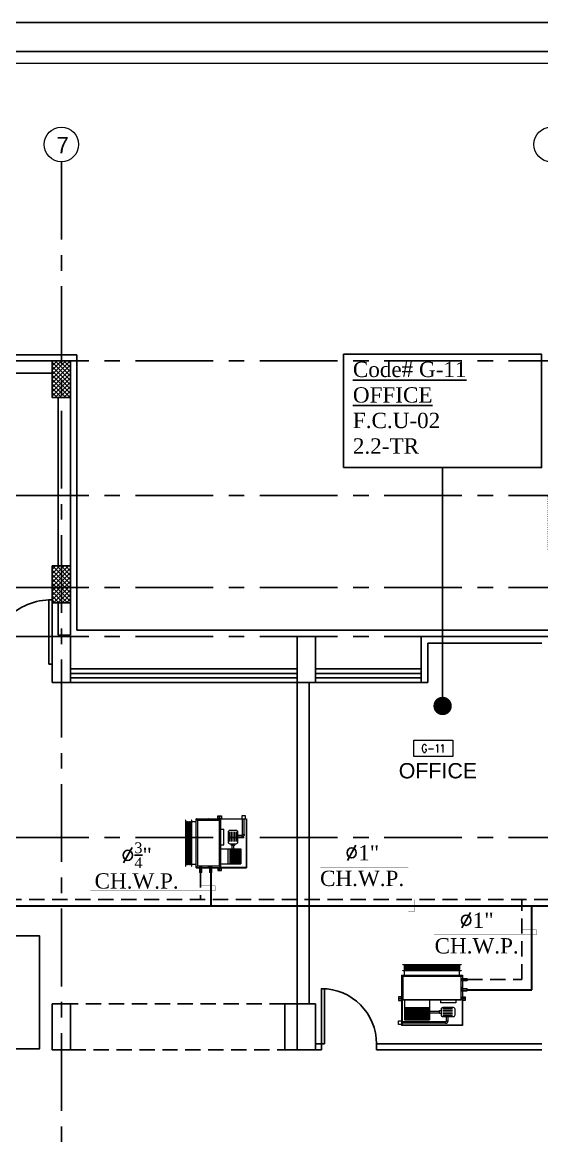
# Model space of a CAD drawing. Extents: x -659 to -592, y -249 to 29.
# Drawn here: x -627 to -618.52, y -229.65 to -211.41 of the extents above; entities that cross this region are included whole.
import ezdxf
from ezdxf.enums import TextEntityAlignment as Align

# ---------------------------------------------------------------- set-up
doc = ezdxf.new("R2010")
doc.units = 0
doc.header["$MEASUREMENT"] = 0
for name, pattern in [('CENTERX2', [101.6, 63.5, -12.7, 12.7, -12.7]), ('DASHDOT', [1, 0.5, -0.25, 0, -0.25]), ('HIDDEN', [0.375, 0.25, -0.125]), ('HIDDEN-Z', [3, 2, -1])]:
    doc.linetypes.add(name, pattern=pattern)
for name, color, linetype in [('01_AC-EQUIP', 206, 'Continuous'), ('16-AC-CH.WT PIPING (R)', 3, 'HIDDEN'), ('AXIS', 1, 'CENTERX2'), ('CH.W.PIPING TEXT', 4, 'Continuous'), ('COL', 2, 'Continuous'), ('COLHATCH', 5, 'Continuous'), ('column', 6, 'Continuous'), ('DASH', 1, 'Continuous'), ('DOOR', 250, 'Continuous'), ('elev', 2, 'Continuous'), ('fram', 252, 'Continuous'), ('M-CH-WP-R', 40, 'HIDDEN-Z'), ('M-CH-WP-S', 142, 'Continuous'), ('M-EQBMNT', 21, 'Continuous'), ('WALL', 4, 'Continuous'), ('WIN', 5, 'Continuous'), ('ZONE TEXT', 73, 'Continuous')]:
    doc.layers.add(name, color=color, linetype=linetype)
for name, color, linetype, lineweight in [('A-SYMB-RMNU', 4, 'Continuous', 9), ('A.C.CHILLED WATER PIPING(S)', 3, 'Continuous', 30), ('AXIS-TXT', 171, 'Continuous', 20)]:
    doc.layers.add(name, color=color, linetype=linetype, lineweight=lineweight)
doc.styles.add('AC', font='romans.shx', dxfattribs={"height": 0.2})
doc.styles.add('ARABY', font='sosa.shx')
doc.styles.add('ROMANS-TITLE', font='ROMANS.shx', dxfattribs={"width": 0.8})
doc.dimstyles.new('IHAB', dxfattribs={"dimscale": 0, "dimtxt": 0.15, "dimasz": 0.09, "dimexe": 0.18, "dimexo": 0.0625, "dimgap": 0, "dimtad": 0, "dimtih": 1, "dimtoh": 1, "dimzin": 0, "dimdsep": 46, "dimtxsty": 'ARABY', "dimcen": 0.03, "dimse1": 1, "dimse2": 1, "dimclrd": 36, "dimclrt": 42, "dimadec": 0, "dimazin": 0, "dimtfac": 1, "dimtmove": 1, "dimatfit": 3, "dimldrblk": 'ORIGIN', "dimfxl": 1, "dimtolj": 1, "dimtzin": 0, "dimarcsym": 0})

# ---------------------------------------------------------------- blocks, each defined once
blk = doc.blocks.new('A$C16C81D8E')
at = {"layer": 'DOOR', "elevation": -0.562}
blk.add_lwpolyline([(0, 0.862), (0, 0.911), (0.911, 0.911), (0.911, 0.862)], close=True, dxfattribs=at)
at = {"layer": 'DOOR'}
blk.add_arc((0, 0.911, -0.562), 0.911, 270, 0, dxfattribs=at)
blk = doc.blocks.new('A-ROOM')
at = {"layer": 'A-SYMB-RMNU'}
blk.add_lwpolyline([(-425, 175), (425, 175), (425, -175), (-425, -175)], close=True, dxfattribs=at)
at = {"layer": 'A-SYMB-RMNU', "style": 'ROMANS-TITLE', "width": 0.8}
blk.add_attdef('ROOM-NO', text='', height=175, dxfattribs=at).set_placement((0, 0), align=Align.MIDDLE)
blk = doc.blocks.new('A$C7E27466D')
at = {"layer": '01_AC-EQUIP', "color": 2, "lineweight": 20}
for p, q in [((-75.3, 98.1), (-73.7, 98.7)), ((-75.3, 98.1), (-73.7, 97.6)), ((-75.3, 97.1), (-73.7, 97.6)), ((-75.3, 97.1), (-73.7, 96.6)), ((-75.3, 96.1), (-73.7, 96.6)), ((-75.3, 96.1), (-73.7, 95.6)), ((-75.3, 95.1), (-73.7, 95.6)), ((-75.3, 95.1), (-73.7, 94.6)), ((-75.3, 94.1), (-73.7, 94.6)), ((-75.3, 94.1), (-73.7, 93.6)), ((-75.3, 93.1), (-73.7, 93.6)), ((-75.3, 93.1), (-73.7, 92.5)), ((-75.3, 92), (-73.7, 92.5)), ((-75.3, 92), (-73.7, 91.5)), ((-75.3, 91), (-73.7, 91.5)), ((-6.3, 97.6), (-73.7, 97.6)), ((-6.3, 96.6), (-73.7, 96.6)), ((-6.3, 95.6), (-73.7, 95.6)), ((-6.3, 94.6), (-73.7, 94.6)), ((-6.3, 93.6), (-73.7, 93.6)), ((-6.3, 92.5), (-73.7, 92.5)), ((-6.3, 91.5), (-73.7, 91.5)), ((-4.7, 98.1), (-6.3, 98.7)), ((-4.7, 98.1), (-6.3, 97.6)), ((-4.7, 97.1), (-6.3, 97.6)), ((-4.7, 97.1), (-6.3, 96.6)), ((-4.7, 96.1), (-6.3, 96.6)), ((-4.7, 96.1), (-6.3, 95.6)), ((-4.7, 95.1), (-6.3, 95.6)), ((-4.7, 95.1), (-6.3, 94.6)), ((-4.7, 94.1), (-6.3, 94.6)), ((-4.7, 94.1), (-6.3, 93.6)), ((-4.7, 93.1), (-6.3, 93.6)), ((-4.7, 93.1), (-6.3, 92.5)), ((-4.7, 92), (-6.3, 92.5)), ((-4.7, 92), (-6.3, 91.5)), ((-4.7, 91), (-6.3, 91.5)), ((-75.3, 91), (-73.7, 90.5)), ((-75.3, 90), (-73.7, 90.5)), ((-75.3, 90), (-73.7, 89.5)), ((-6.3, 90.5), (-73.7, 90.5)), ((-4.7, 91), (-6.3, 90.5)), ((-4.7, 90), (-6.3, 90.5)), ((-4.7, 90), (-6.3, 89.5))]:
    blk.add_line(p, q, dxfattribs=at)
at = {"layer": '01_AC-EQUIP', "color": 1, "lineweight": 20}
for p, q in [((-77.8, 81), (-79.9, 81)), ((-78.9, 80.3), (-78.9, 81.7)), ((-75, 82), (-75, 89)), ((-5, 82), (-5, 89)), ((-2.2, 81), (-0.1, 81)), ((-1.1, 80.3), (-1.1, 81.7)), ((0, 82), (0, 0)), ((-77.8, 61.5), (-79.9, 61.5)), ((-78.9, 60.8), (-78.9, 62.2)), ((-2.2, 61.5), (-0.1, 61.5)), ((-1.1, 60.8), (-1.1, 62.2)), ((-77.8, 42.5), (-79.9, 42.5)), ((-78.9, 41.8), (-78.9, 43.2)), ((-62.7, 42), (-62.7, 37)), ((-37.3, 37), (-62.7, 37)), ((-37.3, 42), (-37.3, 37)), ((-30.6, 42), (-30.6, 9)), ((-6.2, 42), (-6.2, 9)), ((-2.2, 42.5), (-0.1, 42.5)), ((-1.1, 41.8), (-1.1, 43.2)), ((-58.3, 27.4), (-42.7, 27.4)), ((-58.3, 24.8), (-42.7, 24.8)), ((-58.3, 22.1), (-42.7, 22.1)), ((-58.3, 19.4), (-42.7, 19.4)), ((-30.6, 23.1), (-36, 23.1)), ((-30.6, 20.4), (-36, 20.4)), ((-6.2, 29.5), (-30.6, 29.5)), ((-30.6, 27), (-6.2, 27)), ((-30.6, 25), (-6.2, 25)), ((-30.6, 23), (-6.2, 23)), ((-30.6, 21.4), (-6.2, 21.4)), ((-30.6, 19.4), (-6.2, 19.4)), ((-30.6, 18.4), (-6.2, 18.4)), ((-54, 6.1), (-79.6, 6.1)), ((-54, 3.5), (-79.6, 3.5)), ((-58.3, 16.8), (-42.7, 16.8)), ((-54, 6.1), (-54, 3.5)), ((-52.7, 7.4), (-52.7, 14.5)), ((-52.7, 7.4), (-50, 7.4)), ((-50, 7.4), (-50, 14.5)), ((-30.6, 17.5), (-6.2, 17.5)), ((-30.6, 16.8), (-6.2, 16.8)), ((-30.6, 15.8), (-6.2, 15.8)), ((-30.6, 14.8), (-6.2, 14.8)), ((-30.6, 13.8), (-6.2, 13.8)), ((-30.6, 12.9), (-6.2, 12.9)), ((-30.6, 12.2), (-6.2, 12.2)), ((-30.6, 11.5), (-6.2, 11.5)), ((-30.6, 11), (-6.2, 11)), ((-30.6, 10.6), (-6.2, 10.6)), ((-30.6, 10.3), (-6.2, 10.3)), ((-30.6, 9.9), (-6.2, 9.9)), ((-30.6, 9.6), (-6.2, 9.6)), ((-30.6, 9.4), (-6.2, 9.4)), ((-30.6, 9.2), (-6.2, 9.2)), ((-30.6, 9), (-6.2, 9)), ((-30.6, 9), (-6.2, 9))]:
    blk.add_line(p, q, dxfattribs=at)
at = {"layer": '01_AC-EQUIP', "color": 1, "linetype": 'DASHDOT', "lineweight": 20}
blk.add_line((-30.6, 16.8), (-6.2, 16.8), dxfattribs=at)
at = {"layer": '01_AC-EQUIP', "color": 2, "lineweight": 20}
for points in [[(-77.5, 98.7), (-77.5, 99.2), (-2.5, 99.2), (-2.5, 98.7)], [(-77.5, 89), (-77.5, 89.5), (-2.5, 89.5), (-2.5, 89)]]:
    blk.add_lwpolyline(points, close=True, dxfattribs=at)
at = {"layer": '01_AC-EQUIP', "color": 1, "lineweight": 20}
for points in [[(-80, 42), (0, 42), (0, 82), (-80, 82)], [(-77.5, 44.5), (-2.5, 44.5), (-2.5, 79.5), (-77.5, 79.5)], [(-84.4, 40.7), (-80, 40.7), (-80, 46.7), (-84.4, 46.7)], [(-80, 42), (-80, 0), (0, 0), (0, 42)], [(-79.6, 41.6), (-79.6, 0.4), (-0.4, 0.4), (-0.4, 41.6)], [(4.4, 40.7), (0, 40.7), (0, 46.7), (4.4, 46.7)], [(-38.6, 19.3), (-36, 19.3), (-36, 24.3), (-38.6, 24.3)], [(-84.4, 7.6), (-80, 7.6), (-80, 1.6), (-84.4, 1.6)]]:
    blk.add_lwpolyline(points, close=True, dxfattribs=at)
blk.add_lwpolyline([(-58.8, 14.5), (-41.2, 14.5, 0.414214), (-38.6, 17.1), (-38.6, 26.4, 0.414214), (-41.2, 29.1), (-58.8, 29.1, 0.414214), (-61.4, 26.4), (-61.4, 17.1, 0.414214)], format="xyb", close=True, dxfattribs=at)
for centre in [(-82.3, 43.8), (2.3, 43.8)]:
    blk.add_circle(centre, 0.932, dxfattribs=at)
for radius in [1.33, 3.99]:
    blk.add_arc((-54, 7.4), radius, 270.0006, 0.0006, dxfattribs=at)
for centre, major_axis, start_param, end_param in [((-78.9, 81), (-0.827, 0), -1.570796, 4.712389), ((-78.9, 81), (-0.47, 0), 3.141593, 9.424778), ((-78.9, 61.5), (-0.827, 0), -1.570796, 4.712389), ((-78.9, 61.5), (-0.47, 0), 3.141593, 9.424778), ((-78.9, 42.5), (-0.827, 0), -1.570796, 4.712389), ((-78.9, 42.5), (-0.47, 0), 3.141593, 9.424778)]:
    blk.add_ellipse(centre, major_axis=major_axis, ratio=0.646018, start_param=start_param, end_param=end_param, dxfattribs=at)
at = {"layer": '01_AC-EQUIP', "color": 1, "lineweight": 20, "extrusion": (0, 0, -1)}
for centre, major_axis, start_param, end_param in [((-1.1, 81), (0.827, 0), -1.570796, 4.712389), ((-1.1, 81), (0.47, 0), 3.141593, 9.424778), ((-1.1, 61.5), (0.827, 0), -1.570796, 4.712389), ((-1.1, 61.5), (0.47, 0), 3.141593, 9.424778), ((-1.1, 42.5), (0.827, 0), -1.570796, 4.712389), ((-1.1, 42.5), (0.47, 0), 3.141593, 9.424778)]:
    blk.add_ellipse(centre, major_axis=major_axis, ratio=0.646018, start_param=start_param, end_param=end_param, dxfattribs=at)
at = {"layer": 'M-CH-WP-R', "color": 6, "linetype": 'ByBlock', "ltscale": 1.5}
blk.add_lwpolyline([(-2.5, 76.2), (-2.5, 73.2), (7.5, 73.2), (7.5, 76.2)], close=True, dxfattribs=at)
at = {"layer": 'M-CH-WP-S', "color": 5, "linetype": 'ByBlock', "ltscale": 1.5}
blk.add_lwpolyline([(-2.5, 59.7), (-2.5, 56.7), (7.5, 56.7), (7.5, 59.7)], close=True, dxfattribs=at)
blk = doc.blocks.new('A$C224F6469')
at = {"layer": '01_AC-EQUIP', "color": 1, "lineweight": 20}
for p, q in [((0, 0), (1, 0)), ((0, -0.82), (0, 0)), ((1, -0.82), (1, 0)), ((0.007, -0.004), (0.988, -0.004)), ((0.007, -0.42), (0.007, -0.004)), ((0.32, -0.168), (0.163, -0.168)), ((0.236, -0.074), (0.236, -0.145)), ((0.263, -0.074), (0.236, -0.074)), ((0.263, -0.074), (0.263, -0.145)), ((0.276, -0.035), (1, -0.035)), ((0.276, -0.061), (0.276, -0.035)), ((0.276, -0.061), (1, -0.061)), ((0.541, -0.42), (0.541, -0.09)), ((0.541, -0.09), (0.949, -0.09)), ((0.541, -0.092), (0.949, -0.092)), ((0.541, -0.094), (0.949, -0.094)), ((0.541, -0.096), (0.949, -0.096)), ((0.541, -0.099), (0.949, -0.099)), ((0.541, -0.103), (0.949, -0.103)), ((0.541, -0.106), (0.949, -0.106)), ((0.541, -0.11), (0.949, -0.11)), ((0.541, -0.115), (0.949, -0.115)), ((0.541, -0.122), (0.949, -0.122)), ((0.541, -0.129), (0.949, -0.129)), ((0.541, -0.138), (0.949, -0.138)), ((0.541, -0.148), (0.949, -0.148)), ((0.541, -0.158), (0.949, -0.158)), ((0.541, -0.168), (0.949, -0.168)), ((0.541, -0.175), (0.949, -0.175)), ((0.949, -0.42), (0.949, -0.09)), ((0.988, -0.42), (0.988, -0.004)), ((0.32, -0.194), (0.163, -0.194)), ((0.32, -0.221), (0.163, -0.221)), ((0.32, -0.248), (0.163, -0.248)), ((0.32, -0.274), (0.163, -0.274)), ((0.541, -0.204), (0.376, -0.204)), ((0.541, -0.231), (0.376, -0.231)), ((0.541, -0.184), (0.949, -0.184)), ((0.541, -0.194), (0.949, -0.194)), ((0.541, -0.214), (0.949, -0.214)), ((0.541, -0.23), (0.949, -0.23)), ((0.541, -0.25), (0.949, -0.25)), ((0.541, -0.27), (0.949, -0.27)), ((0.949, -0.295), (0.541, -0.295)), ((0, -0.42), (1, -0.42)), ((0.022, -0.425), (0.001, -0.425)), ((0.011, -0.418), (0.011, -0.432)), ((0.109, -0.37), (0.363, -0.37)), ((0.109, -0.42), (0.109, -0.37)), ((0.363, -0.42), (0.363, -0.37)), ((0.978, -0.425), (0.999, -0.425)), ((0.989, -0.418), (0.989, -0.432)), ((0.022, -0.615), (0.001, -0.615)), ((0.011, -0.608), (0.011, -0.622)), ((0.978, -0.615), (0.999, -0.615)), ((0.989, -0.608), (0.989, -0.622)), ((1, -0.82), (0, -0.82)), ((0.022, -0.81), (0.001, -0.81)), ((0.011, -0.803), (0.011, -0.817)), ((0.05, -0.82), (0.05, -0.89)), ((0.95, -0.82), (0.95, -0.89)), ((0.978, -0.81), (0.999, -0.81)), ((0.989, -0.803), (0.989, -0.817))]:
    blk.add_line(p, q, dxfattribs=at)
at = {"layer": '01_AC-EQUIP', "color": 1, "linetype": 'DASHDOT', "lineweight": 20}
blk.add_line((0.541, -0.168), (0.949, -0.168), dxfattribs=at)
at = {"layer": '01_AC-EQUIP', "color": 2, "lineweight": 20}
for p, q in [((0.047, -0.9), (0.063, -0.895)), ((0.047, -0.9), (0.063, -0.905)), ((0.047, -0.91), (0.063, -0.905)), ((0.047, -0.91), (0.063, -0.915)), ((0.063, -0.905), (0.937, -0.905)), ((0.953, -0.9), (0.937, -0.895)), ((0.953, -0.9), (0.937, -0.905)), ((0.953, -0.91), (0.937, -0.905)), ((0.953, -0.91), (0.937, -0.915)), ((0.047, -0.92), (0.063, -0.915)), ((0.047, -0.92), (0.063, -0.925)), ((0.047, -0.931), (0.063, -0.925)), ((0.047, -0.931), (0.063, -0.936)), ((0.047, -0.941), (0.063, -0.936)), ((0.047, -0.941), (0.063, -0.946)), ((0.047, -0.951), (0.063, -0.946)), ((0.047, -0.951), (0.063, -0.956)), ((0.047, -0.961), (0.063, -0.956)), ((0.047, -0.961), (0.063, -0.966)), ((0.047, -0.971), (0.063, -0.966)), ((0.047, -0.971), (0.063, -0.976)), ((0.047, -0.981), (0.063, -0.976)), ((0.047, -0.981), (0.063, -0.987)), ((0.063, -0.915), (0.937, -0.915)), ((0.063, -0.925), (0.937, -0.925)), ((0.063, -0.936), (0.937, -0.936)), ((0.063, -0.946), (0.937, -0.946)), ((0.063, -0.956), (0.937, -0.956)), ((0.063, -0.966), (0.937, -0.966)), ((0.063, -0.976), (0.937, -0.976)), ((0.953, -0.92), (0.937, -0.915)), ((0.953, -0.92), (0.937, -0.925)), ((0.953, -0.931), (0.937, -0.925)), ((0.953, -0.931), (0.937, -0.936)), ((0.953, -0.941), (0.937, -0.936)), ((0.953, -0.941), (0.937, -0.946)), ((0.953, -0.951), (0.937, -0.946)), ((0.953, -0.951), (0.937, -0.956)), ((0.953, -0.961), (0.937, -0.956)), ((0.953, -0.961), (0.937, -0.966)), ((0.953, -0.971), (0.937, -0.966)), ((0.953, -0.971), (0.937, -0.976)), ((0.953, -0.981), (0.937, -0.976)), ((0.953, -0.981), (0.937, -0.987))]:
    blk.add_line(p, q, dxfattribs=at)
at = {"layer": '01_AC-EQUIP', "color": 1, "lineweight": 20}
blk.add_lwpolyline([(0.324, -0.145), (0.149, -0.145, 0.414214), (0.122, -0.171), (0.122, -0.264, 0.414214), (0.149, -0.291), (0.324, -0.291, 0.414214), (0.351, -0.264), (0.351, -0.171, 0.414214)], format="xyb", close=True, dxfattribs=at)
for points in [[(1.044, -0.076), (1, -0.076), (1, -0.016), (1.044, -0.016)], [(0.351, -0.193), (0.376, -0.193), (0.376, -0.243), (0.351, -0.243)], [(-0.044, -0.407), (0, -0.407), (0, -0.467), (-0.044, -0.467)], [(0.025, -0.8), (0.975, -0.8), (0.975, -0.42), (0.025, -0.42)], [(1.044, -0.407), (1, -0.407), (1, -0.467), (1.044, -0.467)]]:
    blk.add_lwpolyline(points, close=True, dxfattribs=at)
at = {"layer": '01_AC-EQUIP', "color": 2, "lineweight": 20}
for points in [[(0.975, -0.89), (0.975, -0.895), (0.025, -0.895), (0.025, -0.89)], [(0.975, -0.987), (0.975, -0.992), (0.025, -0.992), (0.025, -0.987)]]:
    blk.add_lwpolyline(points, close=True, dxfattribs=at)
at = {"layer": '01_AC-EQUIP', "color": 1, "lineweight": 20}
for centre in [(-0.023, -0.438), (1.023, -0.438)]:
    blk.add_circle(centre, 0.00932, dxfattribs=at)
for radius in [0.0399, 0.0133]:
    blk.add_arc((0.276, -0.074), radius, 90.0006, 180.0006, dxfattribs=at)
at = {"layer": '01_AC-EQUIP', "color": 1, "lineweight": 20, "extrusion": (0, 0, -1)}
for centre, major_axis, start_param, end_param in [((0.011, -0.425), (-0.00827, 0), -1.570796, 4.712389), ((0.011, -0.425), (-0.0047, 0), 3.141593, 9.424778), ((0.011, -0.615), (-0.00827, 0), -1.570796, 4.712389), ((0.011, -0.615), (-0.0047, 0), 3.141593, 9.424778), ((0.011, -0.81), (-0.00827, 0), -1.570796, 4.712389), ((0.011, -0.81), (-0.0047, 0), 3.141593, 9.424778)]:
    blk.add_ellipse(centre, major_axis=major_axis, ratio=0.646018, start_param=start_param, end_param=end_param, dxfattribs=at)
at = {"layer": '01_AC-EQUIP', "color": 1, "lineweight": 20}
for centre, major_axis, start_param, end_param in [((0.989, -0.425), (0.00827, 0), -1.570796, 4.712389), ((0.989, -0.425), (0.0047, 0), 3.141593, 9.424778), ((0.989, -0.615), (0.00827, 0), -1.570796, 4.712389), ((0.989, -0.615), (0.0047, 0), 3.141593, 9.424778), ((0.989, -0.81), (0.00827, 0), -1.570796, 4.712389), ((0.989, -0.81), (0.0047, 0), 3.141593, 9.424778)]:
    blk.add_ellipse(centre, major_axis=major_axis, ratio=0.646018, start_param=start_param, end_param=end_param, dxfattribs=at)
at = {"layer": 'M-CH-WP-R', "color": 6, "linetype": 'ByBlock', "ltscale": 1.5}
blk.add_lwpolyline([(0.025, -0.762), (0.025, -0.732), (-0.075, -0.732), (-0.075, -0.762)], close=True, dxfattribs=at)
at = {"layer": 'M-CH-WP-S', "color": 5, "linetype": 'ByBlock', "ltscale": 1.5}
blk.add_lwpolyline([(0.025, -0.597), (0.025, -0.567), (-0.075, -0.567), (-0.075, -0.597)], close=True, dxfattribs=at)
at = {"layer": 'M-EQBMNT', "color": 21, "linetype": 'ByBlock', "ltscale": 1.5}
blk.add_line((0.541, -0.09), (0.949, -0.09), dxfattribs=at)
blk = doc.blocks.new('DOT')
at = {"color": 0, "linetype": 'ByBlock'}
blk.add_line((-0.5, 0), (-1, 0), dxfattribs=at)
at = {"color": 0, "linetype": 'ByBlock', "const_width": 0.5}
blk.add_lwpolyline([(-0.25, 0, 1), (0.25, 0, 1)], format="xyb", close=True, dxfattribs=at)

msp = doc.modelspace()

# ---------------------------------------------------------------- hatches: boundary and pattern name
at = {"layer": 'COLHATCH', "linetype": 'Continuous'}
h = msp.add_hatch(dxfattribs=at)
h.set_pattern_fill('_USER', color=252, scale=0.05, angle=45, style=0, double=1, pattern_type=0)
h.set_pattern_definition([(45, (-430.474, -236.71368), (-0.035355339, 0.035355339), []), (135, (-430.474, -236.71368), (-0.035355339, -0.035355339), [])])
h.paths.add_polyline_path([(-610.034, -219.134), (-610.334, -219.134), (-610.334, -220.034), (-610.034, -220.034)])
h.paths.add_polyline_path([(-608.034, -219.134), (-608.834, -219.134), (-608.834, -219.434), (-608.034, -219.434)])
h.paths.add_polyline_path([(-606.084, -221.134), (-606.384, -221.134), (-606.384, -221.734), (-606.084, -221.734)])
h.paths.add_polyline_path([(-605.684, -224.714), (-606.484, -224.714), (-606.484, -225.014), (-605.684, -225.014)])
h.paths.add_polyline_path([(-608.234, -224.714), (-609.034, -224.714), (-609.034, -225.014), (-608.234, -225.014)])
h.paths.add_polyline_path([(-608.134, -229.764), (-609.034, -229.764), (-609.034, -230.064), (-608.134, -230.064)])
h.paths.add_polyline_path([(-605.684, -229.714), (-606.484, -229.714), (-606.484, -230.014), (-605.684, -230.014)])
h.paths.add_polyline_path([(-606.039, -235.984), (-606.539, -235.984), (-606.539, -236.334), (-606.039, -236.334)])
h.paths.add_polyline_path([(-607.942, -235.984), (-609.042, -235.984), (-609.042, -236.284), (-608.189, -236.284, -0.011587), (-608.204, -236.969), (-607.955, -236.98, 0.01656)])
h.paths.add_polyline_path([(-608.136, -238.714), (-608.389, -238.714, -0.040808), (-608.978, -241.053), (-608.741, -241.134, 0.04151)])
h.paths.add_polyline_path([(-610.034, -238.114), (-610.334, -238.114), (-610.334, -239.014), (-610.034, -239.014)])
h.paths.add_polyline_path([(-614.164, -238.114), (-614.564, -238.114), (-614.564, -239.014), (-614.164, -239.014)])
h.paths.add_polyline_path([(-617.964, -238.114), (-618.414, -238.114), (-618.414, -239.014), (-617.964, -239.014)])
h.paths.add_polyline_path([(-618.214, -239.934), (-618.514, -239.934), (-618.514, -240.834), (-618.214, -240.834)])
h.paths.add_polyline_path([(-626.064, -238.564, 1), (-626.664, -238.564, 1)])
h.paths.add_polyline_path([(-626.064, -240.384, 1), (-626.664, -240.384, 1)])
h.paths.add_polyline_path([(-634.064, -238.564, 1), (-634.664, -238.564, 1)])
h.paths.add_polyline_path([(-634.064, -240.384, 1), (-634.664, -240.384, 1)])
h.paths.add_polyline_path([(-642.314, -238.114), (-642.764, -238.114), (-642.764, -239.014), (-642.314, -239.014)])
h.paths.add_polyline_path([(-642.214, -239.934), (-642.514, -239.934), (-642.514, -240.834), (-642.214, -240.834)])
h.paths.add_polyline_path([(-646.164, -238.114), (-646.564, -238.114), (-646.564, -239.014), (-646.164, -239.014)])
h.paths.add_polyline_path([(-650.394, -238.114), (-650.694, -238.114), (-650.694, -239.014), (-650.394, -239.014)])
h.paths.add_polyline_path([(-652.339, -238.714), (-652.592, -238.714, 0.04151), (-651.987, -241.134), (-651.75, -241.053, -0.040808)])
h.paths.add_polyline_path([(-651.686, -235.984), (-652.786, -235.984, 0.01656), (-652.773, -236.98), (-652.524, -236.969, -0.011587), (-652.539, -236.284), (-651.686, -236.284)])
h.paths.add_polyline_path([(-654.189, -235.984), (-654.689, -235.984), (-654.689, -236.334), (-654.189, -236.334)])
h.paths.add_polyline_path([(-654.244, -229.714), (-655.044, -229.714), (-655.044, -230.014), (-654.244, -230.014)])
h.paths.add_polyline_path([(-651.694, -229.764), (-652.594, -229.764), (-652.594, -230.064), (-651.694, -230.064)])
h.paths.add_polyline_path([(-654.244, -224.714), (-655.044, -224.714), (-655.044, -225.014), (-654.244, -225.014)])
h.paths.add_polyline_path([(-651.694, -224.714), (-652.494, -224.714), (-652.494, -225.014), (-651.694, -225.014)])
h.paths.add_polyline_path([(-654.344, -221.134), (-654.644, -221.134), (-654.644, -221.734), (-654.344, -221.734)])
h.paths.add_polyline_path([(-651.894, -219.134), (-652.694, -219.134), (-652.694, -219.434), (-651.894, -219.434)])
h.paths.add_polyline_path([(-650.394, -219.134), (-650.694, -219.134), (-650.694, -220.034), (-650.394, -220.034)])
h.paths.add_polyline_path([(-646.114, -219.134), (-646.514, -219.134), (-646.514, -220.034), (-646.114, -220.034)])
h.paths.add_polyline_path([(-642.314, -219.134), (-642.764, -219.134), (-642.764, -220.034), (-642.314, -220.034)])
h.paths.add_polyline_path([(-632.964, -216.934), (-633.264, -216.934), (-633.264, -217.534), (-632.964, -217.534)])
h.paths.add_polyline_path([(-626.214, -216.934), (-626.514, -216.934), (-626.514, -217.534), (-626.214, -217.534)])
h.paths.add_polyline_path([(-626.214, -220.284), (-626.514, -220.284), (-626.514, -220.884), (-626.214, -220.884)])
h.paths.add_polyline_path([(-627.564, -219.134), (-633.264, -219.134), (-633.264, -220.884), (-632.964, -220.884), (-632.964, -219.434), (-627.864, -219.434), (-627.864, -220.884), (-627.564, -220.884)])
h.paths.add_polyline_path([(-617.964, -219.134), (-618.414, -219.134), (-618.414, -220.034), (-617.964, -220.034)])

# ---------------------------------------------------------------- linework, layer by layer
at = {"layer": '16-AC-CH.WT PIPING (R)', "color": 1}
for p, q in [((-624.089, -225.284), (-624.089, -225.728)), ((-631.389, -225.728), (-609.927, -225.728)), ((-618.84, -227.036), (-618.84, -225.728)), ((-619.734, -227.036), (-618.84, -227.036))]:
    msp.add_line(p, q, dxfattribs=at)
at = {"layer": 'A.C.CHILLED WATER PIPING(S)'}
for p, q in [((-623.924, -225.284), (-623.924, -225.831)), ((-631.554, -225.831), (-609.762, -225.831)), ((-618.675, -227.201), (-618.675, -225.831)), ((-619.734, -227.201), (-618.675, -227.201))]:
    msp.add_line(p, q, dxfattribs=at)
at = {"layer": 'AXIS', "color": 252, "linetype": 'CENTERX2', "ltscale": 0.02}
for p, q in [((-626.364, -213.685), (-626.364, -246.133)), ((-603.563, -216.934), (-657.165, -216.934)), ((-603.563, -219.134), (-657.165, -219.134)), ((-603.563, -220.634), (-657.165, -220.634)), ((-603.563, -221.434), (-657.165, -221.434)), ((-603.563, -224.714), (-657.165, -224.714))]:
    msp.add_line(p, q, dxfattribs=at)
at = {"layer": 'AXIS-TXT'}
for centre in [(-626.364, -213.402), (-618.364, -213.402)]:
    msp.add_circle(centre, 0.282, dxfattribs=at)
at = {"layer": 'CH.W.PIPING TEXT', "color": 34, "linetype": 'Continuous'}
for points in [[(-621.752, -218.677), (-618.518, -218.677), (-618.518, -216.828), (-621.752, -216.828)], [(-629.956, -228.169), (-626.723, -228.169), (-626.723, -226.321), (-629.956, -226.321)]]:
    msp.add_lwpolyline(points, close=True, dxfattribs=at)
at = {"layer": 'CH.W.PIPING TEXT', "color": 85, "linetype": 'Continuous', "const_width": 0.005}
for points in [[(-620.596, -225.728), (-620.596, -225.924), (-620.695, -225.924), (-620.695, -225.206), (-622.135, -225.206)], [(-624.089, -225.503), (-623.849, -225.503), (-623.849, -225.587), (-625.893, -225.587)], [(-618.84, -226.222), (-618.6, -226.222), (-618.6, -226.307), (-620.273, -226.307)]]:
    msp.add_lwpolyline(points, dxfattribs=at)
at = {"layer": 'COL', "color": 252, "linetype": 'Continuous'}
for points in [[(-626.214, -221.434), (-626.514, -221.434), (-626.514, -222.184), (-626.214, -222.184)], [(-622.214, -221.434), (-622.514, -221.434), (-622.514, -222.184), (-622.214, -222.184)], [(-626.214, -227.434), (-626.514, -227.434), (-626.514, -228.184), (-626.214, -228.184)], [(-622.214, -227.434), (-622.514, -227.434), (-622.514, -228.184), (-622.214, -228.184)]]:
    msp.add_lwpolyline(points, close=True, dxfattribs=at)
at = {"layer": 'column', "color": 252}
for points in [[(-626.214, -216.934), (-626.514, -216.934), (-626.514, -217.534), (-626.214, -217.534)], [(-626.214, -220.284), (-626.514, -220.284), (-626.514, -220.884), (-626.214, -220.884)]]:
    msp.add_lwpolyline(points, close=True, dxfattribs=at)
at = {"layer": 'DASH', "color": 252, "linetype": 'HIDDEN'}
for p, q in [((-622.714, -227.434), (-626.214, -227.434)), ((-626.214, -228.184), (-622.714, -228.184))]:
    msp.add_line(p, q, dxfattribs=at)
at = {"layer": 'elev', "color": 252}
for p, q in [((-633.364, -216.834), (-626.114, -216.834)), ((-626.114, -221.334), (-626.114, -216.834)), ((-610.434, -221.334), (-626.114, -221.334))]:
    msp.add_line(p, q, dxfattribs=at)
at = {"layer": 'fram'}
msp.add_line((-594.553, -211.886), (-658.599, -211.886), dxfattribs=at)
for points in [[(-659.076, -211.409), (-594.076, -211.409), (-594.076, -249.409), (-659.076, -249.409)], [(-602.129, -211.886), (-658.599, -211.886), (-658.599, -248.932), (-602.129, -248.932)]]:
    msp.add_lwpolyline(points, close=True, dxfattribs=at)
at = {"layer": 'WALL', "color": 252, "linetype": 'Continuous'}
for p, q in [((-633.264, -216.934), (-626.214, -216.934)), ((-626.214, -216.934), (-626.214, -221.414)), ((-632.564, -217.134), (-626.514, -217.134)), ((-626.514, -217.134), (-626.514, -217.534)), ((-626.514, -217.534), (-626.414, -217.534)), ((-626.414, -217.534), (-626.414, -220.284)), ((-626.414, -220.284), (-626.514, -220.284)), ((-626.514, -220.284), (-626.514, -220.884)), ((-626.514, -220.884), (-626.414, -220.884)), ((-626.414, -220.884), (-626.414, -221.414)), ((-626.214, -221.434), (-626.514, -221.434)), ((-626.514, -221.434), (-626.514, -222.184)), ((-626.214, -221.414), (-626.414, -221.414)), ((-626.214, -221.434), (-626.214, -222.184)), ((-622.514, -222.184), (-622.514, -221.434)), ((-622.514, -221.434), (-622.214, -221.434)), ((-622.214, -221.434), (-622.214, -222.184)), ((-620.484, -221.434), (-620.484, -222.184)), ((-618.214, -221.434), (-620.484, -221.434)), ((-620.374, -221.544), (-620.374, -222.184)), ((-618.514, -221.544), (-620.374, -221.544)), ((-626.514, -222.184), (-626.214, -222.184)), ((-622.514, -222.184), (-622.514, -227.434)), ((-622.514, -222.184), (-622.514, -222.184)), ((-622.314, -222.184), (-622.314, -227.434)), ((-622.214, -222.184), (-622.314, -222.184)), ((-620.484, -222.184), (-620.374, -222.184)), ((-622.714, -227.434), (-622.514, -227.434)), ((-622.714, -228.184), (-622.714, -227.434)), ((-622.514, -227.434), (-622.514, -227.434)), ((-622.314, -227.434), (-622.214, -227.434)), ((-622.214, -227.434), (-622.214, -228.184)), ((-622.714, -228.184), (-622.214, -228.184))]:
    msp.add_line(p, q, dxfattribs=at)
msp.add_lwpolyline([(-602.321, -212.078, 0.0192, 0.0192, 0), (-658.407, -212.078, 0.0192, 0.0192, 0), (-658.407, -248.74, 0.0192, 0.0192, 0), (-602.321, -248.74, 0.0192, 0.0192, 0)], format="xyseb", close=True, dxfattribs=at)
msp.add_lwpolyline([(-626.214, -227.434), (-626.514, -227.434), (-626.514, -228.184), (-626.214, -228.184)], close=True, dxfattribs=at)
at = {"layer": 'WIN', "color": 252}
for p, q in [((-626.214, -221.964), (-622.514, -221.964)), ((-622.214, -221.964), (-620.484, -221.964)), ((-626.214, -222.039), (-622.514, -222.039)), ((-626.214, -222.109), (-622.514, -222.109)), ((-620.484, -222.039), (-622.214, -222.039)), ((-620.484, -222.109), (-622.214, -222.109)), ((-626.214, -222.184), (-622.514, -222.184)), ((-622.214, -222.184), (-620.484, -222.184)), ((-622.214, -228.084), (-622.114, -228.084)), ((-622.114, -228.184), (-622.214, -228.184)), ((-622.114, -228.084), (-622.114, -228.184)), ((-621.214, -228.084), (-621.214, -228.184)), ((-618.514, -228.084), (-621.214, -228.084)), ((-621.214, -228.184), (-618.514, -228.184))]:
    msp.add_line(p, q, dxfattribs=at)

# ---------------------------------------------------------------- block references
at = {"layer": '01_AC-EQUIP', "xscale": -0.009999999999990905, "yscale": 0.009999999999990905, "zscale": 0.01, "rotation": 90}
msp.add_blockref('A$C7E27466D', (-623.342, -225.209), dxfattribs=at)
at = {"layer": '01_AC-EQUIP', "rotation": 180}
msp.add_blockref('A$C224F6469', (-619.809, -227.784), dxfattribs=at)
at = {"layer": 'A-SYMB-RMNU', "xscale": 0.0007500000000391083, "yscale": 0.0007500000000106866, "zscale": 0.00075}
msp.add_blockref('A-ROOM', (-620.284, -223.261), dxfattribs=at).add_auto_attribs({'ROOM-NO': 'G-11'})
at = {"layer": 'DOOR', "color": 252}
for p, xscale, yscale, zscale, rotation in [((-627.564, -221.884, 0.648), -1.152439024390304, 1.152439024390304, 1.152439024390303, 270), ((-621.214, -228.084, 0.556), 0.9878048780488484, 0.9878048780488484, 0.9878048780488431, 90)]:
    msp.add_blockref('A$C16C81D8E', p, dxfattribs=dict(at, xscale=xscale, yscale=yscale, zscale=zscale, rotation=rotation))

# ---------------------------------------------------------------- texts
at = {"layer": 'AXIS-TXT', "style": 'ARABY'}
msp.add_text('7', height=0.27, dxfattribs=at).set_placement((-626.444, -213.549, 0))
at = {"layer": 'CH.W.PIPING TEXT', "color": 47, "linetype": 'Continuous', "insert": (-621.601, -218.455), "char_height": 0.25, "width": 3.95146, "attachment_point": 7, "style": 'AC'}
msp.add_mtext('\\A1;{\\fTimes New Roman|b0|i0|c0|p18;\\L\\C3;Code# G-11\\POFFICE\\P\\l\\C256;F.C.U-02\\L\\C3;\\P\\l\\C34;2.2-TR}', dxfattribs=at)
at = {"layer": 'CH.W.PIPING TEXT', "color": 105, "char_height": 0.25, "width": 2.63431, "attachment_point": 8, "style": 'AC'}
for s, insert in [('\\A1;{\\fTimes New Roman|b0|i0|c0|p18;\\L\\C3;\\P\\Fromans|c178;\\l\\C4;∅\\fTimes New Roman|b0|i0|c0|p18;\\H0.7x;\\S3/4;\\H1.429x;"\\PCH.W.P.}', (-625.135, -225.556)), ('\\A1;{\\fTimes New Roman|b0|i0|c0|p18;\\L\\C3;\\P\\Fromans|c178;\\l\\C4;∅\\fTimes New Roman|b0|i0|c0|p18;1\\H1x;"\\PCH.W.P.}', (-621.45, -225.514)), ('\\A1;{\\fTimes New Roman|b0|i0|c0|p18;\\L\\C3;\\P\\Fromans|c178;\\l\\C4;∅\\fTimes New Roman|b0|i0|c0|p18;1\\H1x;"\\PCH.W.P.}', (-619.579, -226.615))]:
    msp.add_mtext(s, dxfattribs=dict(at, insert=insert))
at = {"layer": 'ZONE TEXT', "linetype": 'Continuous', "insert": (-620.852, -223.501), "char_height": 0.25, "width": 3.29288, "attachment_point": 1, "style": 'AC'}
msp.add_mtext('{\\fArial|b0|i0|c0|p34;OFFICE}', dxfattribs=at)

# ---------------------------------------------------------------- leaders
at = {"layer": 'CH.W.PIPING TEXT', "color": 47, "linetype": 'Continuous'}
msp.add_leader([(-620.135, -222.569), (-620.135, -218.677)], dimstyle='IHAB', override={"dimscale": 1, "dimasz": 0.3, "dimclrd": 47, "dimldrblk": 'DOT'}, dxfattribs=at)

doc.saveas('drawing.dxf')
